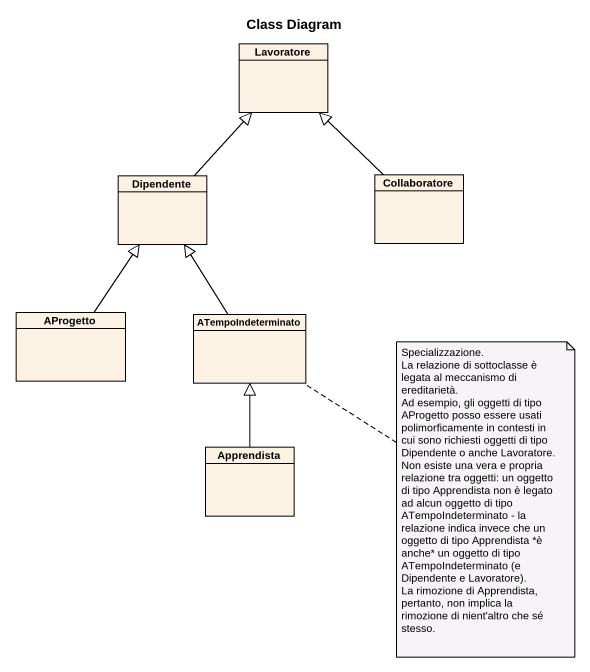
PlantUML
@startuml
title Class Diagram
hide circle
hide empty members
class Lavoratore
class Dipendente
class Collaboratore
class AProgetto
class ATempoIndeterminato
class Apprendista
Dipendente -up-|> Lavoratore
Collaboratore -up-|> Lavoratore
AProgetto -up-|> Dipendente
ATempoIndeterminato -up-|> Dipendente
Apprendista -up-|> ATempoIndeterminato
note bottom of ATempoIndeterminato
  Specializzazione.
  La relazione di sottoclasse è legata al meccanismo di ereditarietà.
  Ad esempio, gli oggetti di tipo AProgetto posso essere usati polimorficamente in contesti in cui sono richiesti oggetti di tipo Dipendente o anche Lavoratore.
  Non esiste una vera e propria relazione tra oggetti: un oggetto di tipo Apprendista non è legato ad alcun oggetto di tipo ATempoIndeterminato - la relazione indica invece che un oggetto di tipo Apprendista *è anche* un oggetto di tipo ATempoIndeterminato (e Dipendente e Lavoratore).
  La rimozione di Apprendista, pertanto, non implica la rimozione di nient'altro che sé stesso.
end note
@enduml
